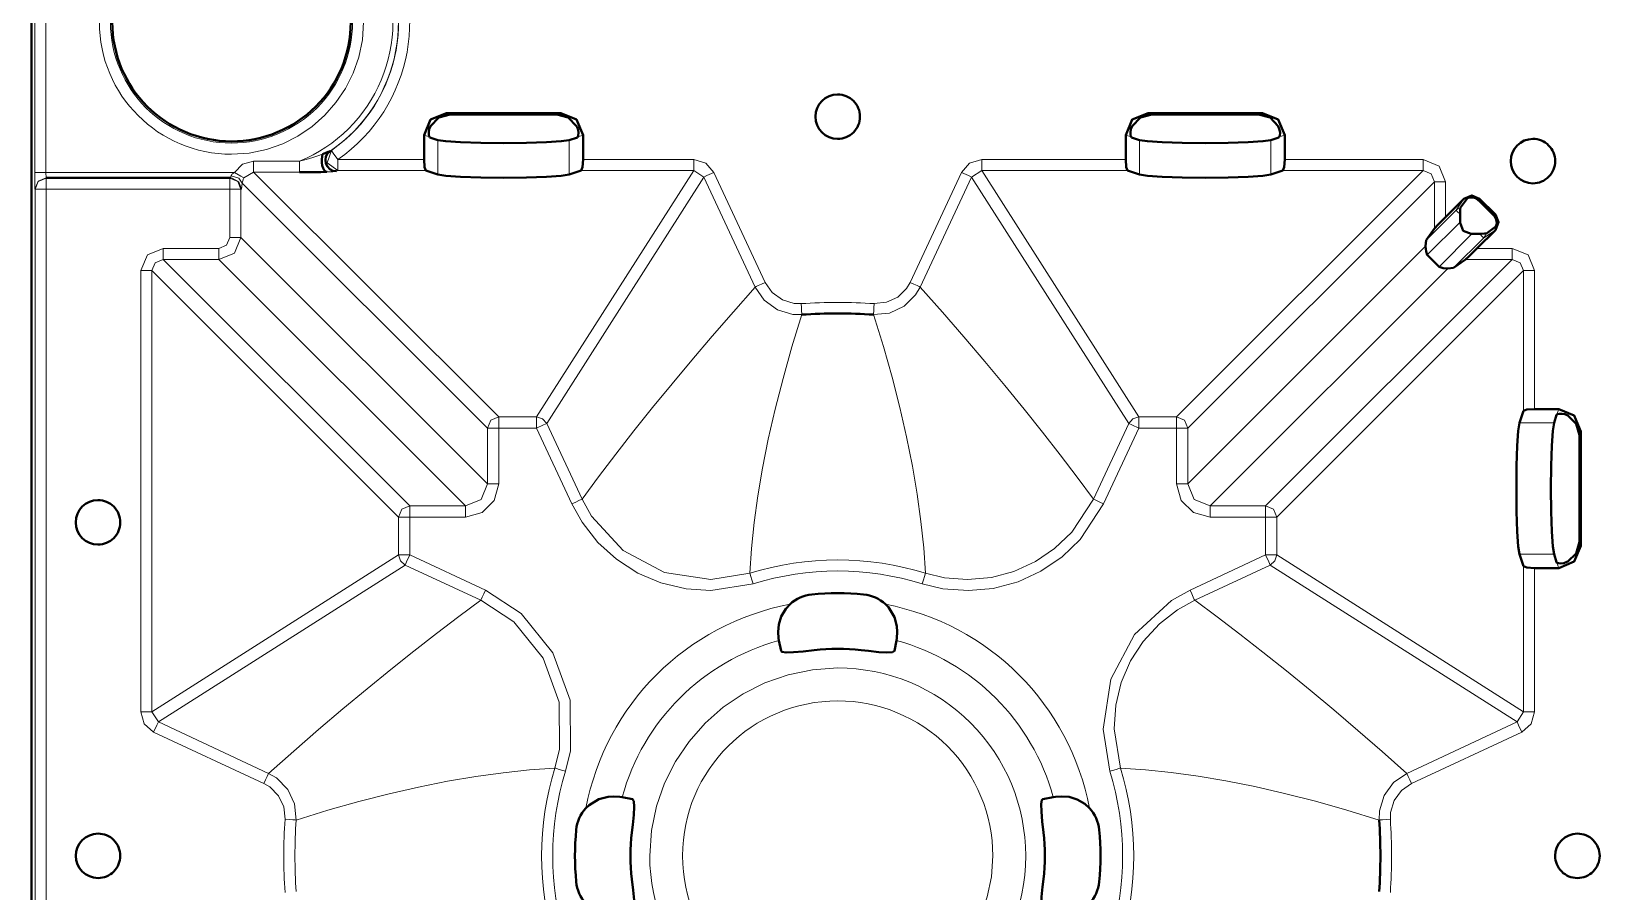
# Model space of a CAD drawing. Header units: millimetres. Extents: x 0 to 2941, y -405 to 1422.
# Drawn here: x 121.6 to 262.6, y 622.5 to 699.9 of the extents above; entities that cross this region are included whole.
import ezdxf

# ---------------------------------------------------------------- set-up
doc = ezdxf.new("R2010")
doc.units = ezdxf.units.MM
doc.layers.add('FINE', color=9, linetype='Continuous')
doc.layers.add('OUTLINE', color=7, linetype='Continuous')

msp = doc.modelspace()

# ---------------------------------------------------------------- linework, layer by layer
at = {"layer": 'FINE', "lineweight": 9}
for p, q in [((121.89, 714.2), (121.89, 687.18)), ((122.89, 687.18), (122.89, 714.2)), ((158.89, 692.49), (159.24, 692.38)), ((168.81, 692.38), (169.17, 692.49)), ((222.32, 692.38), (221.97, 692.49)), ((232.25, 692.49), (231.89, 692.38)), ((157.36, 690.36), (156.88, 690.51)), ((158.12, 686.99), (158.12, 690.09)), ((169.93, 690.09), (169.93, 686.99)), ((171.18, 690.51), (170.69, 690.36)), ((219.96, 690.51), (220.44, 690.36)), ((221.2, 690.09), (221.2, 686.99)), ((233.02, 686.99), (233.02, 690.09)), ((233.77, 690.36), (234.26, 690.51)), ((149.12, 688.34), (156.88, 688.34)), ((207.01, 688.34), (219.96, 688.34)), ((234.26, 688.34), (246.71, 688.34)), ((122.89, 687.18), (122.9, 686.68)), ((139.83, 687.18), (122.89, 687.18)), ((139.48, 686.68), (139.55, 686.86)), ((139.48, 686.68), (139.64, 686.67)), ((141.56, 687.19), (140.69, 686.69)), ((141.56, 687.19), (163.59, 665.17)), ((145.69, 687.19), (141.56, 687.19)), ((182.03, 686.76), (167.91, 664.59)), ((181.13, 687.34), (171.01, 687.34)), ((182.03, 686.76), (181.13, 687.34)), ((186.65, 676.86), (182.03, 686.76)), ((182.94, 687.18), (187.55, 677.28)), ((200.58, 677.28), (205.2, 687.18)), ((220.23, 664.59), (206.1, 686.76)), ((207.01, 687.34), (221.13, 665.17)), ((220.12, 687.34), (207.01, 687.34)), ((224.54, 665.17), (246.71, 687.34)), ((246.71, 687.34), (234.09, 687.34)), ((121.91, 685.66), (121.9, 685.68)), ((121.91, 135.69), (121.91, 685.66)), ((122.91, 685.66), (122.91, 135.69)), ((140.54, 686.21), (140.48, 685.68)), ((162.59, 664.17), (140.54, 686.21)), ((248.71, 686.34), (248.71, 683.16)), ((250.36, 684.81), (249.66, 683.77)), ((251.67, 684.66), (251.77, 684.81)), ((247.06, 679.75), (250.02, 682.71)), ((253.19, 683.4), (253.04, 683.3)), ((251.08, 681.64), (248.13, 678.68)), ((249.44, 678.58), (252.15, 681.29)), ((252.15, 681.29), (253.19, 681.98)), ((133.42, 680.34), (138.42, 680.34)), ((225.54, 659.16), (246.92, 680.54)), ((251.54, 680.34), (254.71, 680.34)), ((131.42, 638.63), (131.42, 678.34)), ((154.59, 656.17), (132.42, 678.34)), ((132.42, 678.34), (132.42, 638.63)), ((133.42, 679.34), (155.59, 657.17)), ((138.42, 679.34), (133.42, 679.34)), ((160.6, 657.17), (138.42, 679.34)), ((248.91, 678.54), (227.54, 657.17)), ((255.71, 678.34), (233.54, 656.17)), ((255.71, 665.72), (255.71, 678.34)), ((256.71, 678.34), (256.71, 665.88)), ((258.73, 665.4), (258.89, 665.88)), ((167, 664.17), (163.59, 664.17)), ((170.17, 657.36), (167, 664.17)), ((167.91, 664.59), (171.08, 657.78)), ((217.06, 657.78), (220.23, 664.59)), ((221.13, 665.17), (224.54, 665.17)), ((225.54, 664.17), (225.54, 659.16)), ((255.36, 664.64), (258.47, 664.64)), ((260.87, 663.87), (260.76, 663.52)), ((155.59, 657.17), (160.6, 657.17)), ((227.54, 657.17), (232.54, 657.17)), ((154.59, 652.76), (154.59, 656.17)), ((160.6, 656.17), (155.59, 656.17)), ((155.59, 656.17), (155.59, 652.76)), ((233.54, 656.17), (233.54, 652.76)), ((258.47, 652.82), (255.36, 652.82)), ((260.76, 653.94), (260.87, 653.59)), ((132.42, 638.63), (154.59, 652.76)), ((155.17, 651.85), (133, 637.73)), ((161.97, 648.68), (155.17, 651.85)), ((155.59, 652.76), (162.39, 649.58)), ((225.74, 649.58), (232.54, 652.76)), ((232.96, 651.85), (226.16, 648.68)), ((255.14, 637.73), (232.96, 651.85)), ((233.54, 652.76), (255.71, 638.63)), ((255.71, 638.63), (255.71, 651.75)), ((258.89, 651.58), (258.73, 652.06)), ((132.42, 638.63), (133, 637.73)), ((133, 637.73), (142.9, 633.11)), ((255.14, 637.73), (255.71, 638.63)), ((255.56, 636.82), (245.65, 632.2))]:
    msp.add_line(p, q, dxfattribs=at)
for points in [[(151.44, 700.69, 0.414216), (139.57, 712.57, 0.414214), (127.69, 700.69, 0.414209), (139.57, 688.81), (141.17, 688.92), (142.71, 689.24), (144.17, 689.75), (145.54, 690.44), (146.81, 691.3), (147.95, 692.31), (148.96, 693.45), (149.81, 694.71), (150.51, 696.09), (151.02, 697.55), (151.34, 699.09)], [(128.69, 700.69, 0.41421), (139.57, 689.81, 0.414214), (150.45, 700.69, 0.414218), (139.57, 711.57), (138.1, 711.47), (136.69, 711.18), (135.35, 710.71), (134.09, 710.08), (132.94, 709.29), (131.89, 708.37), (130.97, 707.32), (130.18, 706.16), (129.55, 704.91), (129.08, 703.57), (128.79, 702.16)], [(177.17, 625.69, 0.414214), (194.07, 608.79, 0.414213), (210.97, 625.69, 0.414214), (194.07, 642.59), (191.79, 642.43), (189.6, 641.98), (187.52, 641.25), (185.57, 640.27), (183.77, 639.05), (182.14, 637.62), (180.71, 635.99), (179.49, 634.19), (178.5, 632.24), (177.78, 630.16), (177.32, 627.97)], [(208.01, 625.69, 0.414215), (194.07, 639.63, 0.414212), (180.12, 625.69, 0.414211), (194.07, 611.75), (195.95, 611.87), (197.76, 612.25), (199.47, 612.85), (201.08, 613.66), (202.57, 614.67), (203.91, 615.85), (205.09, 617.19), (206.1, 618.68), (206.91, 620.28), (207.51, 622), (207.88, 623.81)]]:
    msp.add_lwpolyline(points, format="xyb", close=True, dxfattribs=at)
for points in [[(145.69, 688.19, 0.414217), (153.07, 705.81, 0.200812), (145.69, 713.19)], [(148.44, 689.1, 0.414205), (152.15, 708.56, 0.094587), (148.44, 712.28), (148.55, 712.22), (148.55, 712.22)], [(148.55, 689.16, 0.414208), (152.1, 708.67, 0.090193), (148.55, 712.22)], [(149.12, 688.34, 0.41421), (152.92, 709.24, 0.09021), (149.12, 713.05)], [(197.36, 675.37, 0.03306), (190.78, 675.37)], [(201.97, 651.11, 0.151876), (186.16, 651.11)], [(201.67, 650.16, 0.151863), (186.46, 650.16)], [(218.53, 618.08, 0.15187), (218.53, 633.3), (217.92, 637.08), (218.61, 641.58), (220.75, 645.59), (224.09, 648.67), (225.74, 649.58)], [(189.78, 648.32, 0.308303), (171.43, 629.98)], [(216.7, 629.98, 0.308308), (198.36, 648.32)], [(188.78, 645.06, 0.265411), (174.7, 630.98)], [(213.44, 630.98, 0.265415), (199.36, 645.06)], [(168.65, 633.59, 0.151875), (168.65, 617.79)], [(169.6, 633.3, 0.151872), (169.6, 618.08)], [(219.49, 617.79, 0.151871), (219.49, 633.59)], [(144.38, 628.98, 0.033064), (144.38, 622.4)], [(145.38, 628.91, 0.033086), (145.38, 622.47)], [(243.75, 622.4, 0.033069), (243.75, 628.98)]]:
    msp.add_lwpolyline(points, format="xyb", dxfattribs=at)
for points in [[(139.83, 687.18), (140.56, 687.92), (141.56, 688.19), (145.69, 688.19)], [(141.56, 687.19), (141.56, 687.5), (141.56, 688.19)], [(145.69, 688.19), (146.28, 688.35), (146.87, 688.53), (147.32, 688.68), (147.76, 688.83)], [(145.69, 687.19), (145.69, 687.5), (145.69, 688.19)], [(149.12, 687.34), (148.17, 688.04), (148.55, 689.16)], [(148.44, 689.1), (148.55, 689.16), (148.55, 689.16)], [(149.12, 688.34), (148.72, 688.91), (148.55, 689.16)], [(149.12, 688.34), (149.12, 687.65), (149.12, 687.34)], [(171.18, 688.34), (181.13, 688.34), (182.2, 688.02), (182.94, 687.18)], [(181.13, 688.34), (181.13, 687.65), (181.13, 687.34)], [(205.2, 687.18), (205.93, 688.02), (207.01, 688.34)], [(207.01, 688.34), (207.01, 687.65), (207.01, 687.34)], [(246.71, 688.34), (246.71, 687.65), (246.71, 687.34)], [(246.71, 688.34), (248.13, 687.75), (248.71, 686.34)], [(122.89, 687.18), (122.18, 687.18), (121.89, 687.18)], [(121.9, 685.68), (121.89, 686.13), (121.89, 687.18)], [(122.9, 686.68), (122.19, 686.39), (121.9, 685.68)], [(121.91, 685.66), (122.2, 686.37), (122.91, 686.66)], [(122.9, 686.68), (122.91, 686.66), (139.42, 686.66), (139.48, 686.68)], [(122.91, 686.66), (122.91, 686.36), (122.91, 685.66)], [(139.42, 686.66), (139.42, 686.36), (139.42, 685.66)], [(139.42, 686.66), (140.13, 686.37), (140.42, 685.66)], [(139.55, 686.86), (139.55, 686.89), (139.56, 686.92), (139.61, 687.01), (139.66, 687.06), (139.83, 687.18)], [(139.55, 686.86), (140.24, 686.66), (140.54, 686.21)], [(139.64, 686.67), (140.24, 686.33), (140.48, 685.68)], [(140.69, 686.69), (140.42, 686.85), (139.83, 687.18)], [(140.69, 686.69), (140.63, 686.56), (140.61, 686.5), (140.56, 686.34), (140.56, 686.3), (140.54, 686.21)], [(149, 687.28), (148.89, 687.26), (148.68, 687.24), (148.14, 687.22)], [(157.04, 687.34), (149.12, 687.34), (149, 687.28)], [(163.59, 665.17), (167, 665.17), (181.13, 687.34)], [(182.94, 687.18), (182.31, 686.89), (182.03, 686.76)], [(207.01, 687.34), (206.1, 686.76), (201.48, 676.86)], [(205.2, 687.18), (205.82, 686.89), (206.1, 686.76)], [(247.71, 686.34), (247.42, 687.05), (246.71, 687.34)], [(121.91, 685.66), (122.2, 685.66), (122.91, 685.66)], [(139.42, 681.33), (139.42, 685.66), (122.91, 685.66)], [(139.42, 685.66), (140.11, 685.66), (140.42, 685.66)], [(140.48, 685.68), (140.42, 685.66), (140.42, 681.33), (162.59, 659.16), (162.59, 664.17), (162.89, 664.87), (163.59, 665.17)], [(247.71, 682.14), (247.71, 686.34), (225.54, 664.17)], [(247.71, 686.34), (248.02, 686.34), (248.71, 686.34)], [(249.66, 683.77), (249.85, 683.92), (250.07, 684.01)], [(250.02, 683.41), (249.76, 683.67), (249.66, 683.77), (246.96, 681.07)], [(140.42, 681.33), (139.83, 679.92), (138.42, 679.34)], [(138.42, 680.34), (139.13, 680.63), (139.42, 681.33)], [(139.42, 681.33), (140.11, 681.33), (140.42, 681.33)], [(252.15, 681.29), (252.05, 681.39), (251.79, 681.65)], [(252.15, 681.29), (252.29, 681.48), (252.39, 681.69)], [(131.42, 678.34), (132.01, 679.75), (133.42, 680.34)], [(133.42, 680.34), (133.42, 679.65), (133.42, 679.34)], [(138.42, 680.34), (138.42, 679.65), (138.42, 679.34)], [(254.71, 680.34), (254.71, 679.65), (254.71, 679.34)], [(254.71, 680.34), (256.13, 679.75), (256.71, 678.34)], [(131.42, 678.34), (132.11, 678.34), (132.42, 678.34)], [(133.42, 679.34), (132.71, 679.05), (132.42, 678.34)], [(232.54, 657.17), (254.71, 679.34), (250.52, 679.34)], [(255.71, 678.34), (255.42, 679.05), (254.71, 679.34)], [(256.71, 678.34), (256.02, 678.34), (255.71, 678.34)], [(171.08, 657.78), (172.57, 659.8), (174.12, 661.84), (175.74, 663.92), (177.43, 666.02), (179.17, 668.16), (180.95, 670.29), (182.79, 672.45), (184.69, 674.64), (186.65, 676.86)], [(187.55, 677.28), (187.22, 677.12), (186.93, 676.99), (186.73, 676.9), (186.65, 676.86)], [(190.84, 674.38), (190.03, 674.4), (188.64, 674.81), (187.47, 675.67), (186.65, 676.86)], [(187.55, 677.28), (188.19, 676.36), (189.09, 675.71), (190.15, 675.39), (190.78, 675.37)], [(201.48, 676.86), (201.07, 676.16), (200.04, 675.14), (198.73, 674.52), (197.29, 674.38)], [(197.36, 675.37), (198.46, 675.49), (199.47, 675.96), (200.26, 676.74), (200.58, 677.28)], [(200.58, 677.28), (200.91, 677.12), (201.2, 676.99), (201.4, 676.9), (201.48, 676.86)], [(201.48, 676.86), (203.48, 674.6), (205.41, 672.37), (207.28, 670.17), (209.09, 668.01), (210.83, 665.87), (212.48, 663.8), (214.06, 661.77), (215.59, 659.76), (217.06, 657.78)], [(190.78, 675.37), (190.8, 675), (190.82, 674.69), (190.84, 674.47), (190.84, 674.38)], [(197.36, 675.37), (197.33, 675), (197.31, 674.69), (197.3, 674.47), (197.29, 674.38)], [(190.84, 674.38), (189.95, 671.47), (189.15, 668.64), (188.44, 665.87), (187.83, 663.18), (187.32, 660.57), (186.9, 658.08), (186.57, 655.67), (186.33, 653.35), (186.16, 651.11)], [(201.97, 651.11), (201.8, 653.39), (201.55, 655.76), (201.21, 658.22), (200.78, 660.75), (200.26, 663.37), (199.65, 666.02), (198.96, 668.74), (198.17, 671.52), (197.29, 674.38)], [(163.59, 664.17), (163.59, 659.16), (163.19, 657.66), (162.09, 656.57), (160.6, 656.17)], [(163.59, 664.17), (162.9, 664.17), (162.59, 664.17)], [(163.59, 664.17), (163.59, 664.85), (163.59, 665.17)], [(167, 664.17), (167, 664.85), (167, 665.17)], [(167, 665.17), (167.54, 665.01), (167.91, 664.59)], [(167, 664.17), (167.62, 664.46), (167.91, 664.59)], [(224.54, 659.16), (224.54, 664.17), (221.13, 664.17), (217.96, 657.36)], [(220.23, 664.59), (220.6, 665.01), (221.13, 665.17)], [(221.13, 664.17), (220.51, 664.46), (220.23, 664.59)], [(221.13, 664.17), (221.13, 664.85), (221.13, 665.17)], [(225.54, 664.17), (225.23, 664.17), (224.54, 664.17), (224.54, 664.85), (224.54, 665.17)], [(224.54, 665.17), (225.25, 664.87), (225.54, 664.17)], [(160.6, 657.17), (162.01, 657.75), (162.59, 659.16)], [(163.59, 659.16), (162.9, 659.16), (162.59, 659.16)], [(227.54, 656.17), (226.04, 656.57), (224.94, 657.66), (224.54, 659.16)], [(225.54, 659.16), (225.23, 659.16), (224.54, 659.16)], [(225.54, 659.16), (226.12, 657.75), (227.54, 657.17)], [(154.59, 656.17), (154.89, 656.87), (155.59, 657.17)], [(155.59, 656.17), (155.59, 656.85), (155.59, 657.17)], [(160.6, 656.17), (160.6, 656.85), (160.6, 657.17)], [(170.17, 657.36), (170.51, 657.52), (170.8, 657.65), (170.99, 657.75), (171.08, 657.78)], [(186.46, 650.16), (182.67, 649.55), (180.43, 649.7), (178.18, 650.24), (176.11, 651.12), (174.17, 652.37), (172.51, 653.89), (171.09, 655.71), (170.17, 657.36)], [(171.08, 657.78), (171.92, 656.26), (174.78, 653.16), (178.49, 651.18), (182.65, 650.55), (186.16, 651.11)], [(217.96, 657.36), (215.86, 654.15), (214.24, 652.59), (212.33, 651.29), (210.29, 650.35), (208.05, 649.75), (205.82, 649.55), (203.51, 649.72), (201.67, 650.16)], [(201.97, 651.11), (203.67, 650.71), (205.75, 650.54), (207.88, 650.74), (209.89, 651.27), (211.84, 652.16), (213.57, 653.33), (215.11, 654.81), (217.06, 657.78)], [(217.96, 657.36), (217.63, 657.52), (217.34, 657.65), (217.14, 657.75), (217.06, 657.78)], [(227.54, 657.17), (227.54, 656.85), (227.54, 656.17)], [(232.54, 657.17), (232.54, 656.85), (232.54, 656.17)], [(232.54, 657.17), (233.25, 656.87), (233.54, 656.17)], [(155.59, 656.17), (154.9, 656.17), (154.59, 656.17)], [(232.54, 652.76), (232.54, 656.17), (227.54, 656.17)], [(233.54, 656.17), (233.23, 656.17), (232.54, 656.17)], [(155.59, 652.76), (154.9, 652.76), (154.59, 652.76)], [(155.17, 651.85), (154.75, 652.22), (154.59, 652.76)], [(155.59, 652.76), (155.3, 652.13), (155.17, 651.85)], [(233.54, 652.76), (233.23, 652.76), (232.54, 652.76)], [(232.96, 651.85), (232.83, 652.13), (232.54, 652.76)], [(233.54, 652.76), (233.38, 652.22), (232.96, 651.85)], [(256.71, 651.58), (256.71, 638.63), (256.4, 637.56), (255.56, 636.82)], [(186.46, 650.16), (186.35, 650.51), (186.26, 650.81), (186.19, 651.02), (186.16, 651.11)], [(201.67, 650.16), (201.78, 650.51), (201.88, 650.81), (201.94, 651.02), (201.97, 651.11)], [(142.9, 633.11), (145.16, 635.1), (147.39, 637.04), (149.58, 638.91), (151.75, 640.71), (153.89, 642.45), (155.95, 644.1), (157.99, 645.69), (160, 647.21), (161.97, 648.68)], [(162.39, 649.58), (162.24, 649.25), (162.1, 648.96), (162.01, 648.76), (161.97, 648.68)], [(168.65, 633.59), (169.05, 635.29), (169.02, 639.5), (167.6, 643.47), (164.95, 646.74), (161.97, 648.68)], [(162.39, 649.58), (165.61, 647.49), (168.47, 643.96), (170, 639.68), (170.03, 635.13), (169.6, 633.3)], [(226.16, 648.68), (224.63, 647.83), (222.99, 646.56), (221.54, 644.98), (220.4, 643.23), (219.56, 641.27), (219.07, 639.24), (218.92, 637.1), (219.49, 633.59)], [(226.16, 648.68), (226.12, 648.76), (226.03, 648.96), (225.89, 649.25), (225.74, 649.58)], [(226.16, 648.68), (228.17, 647.19), (230.22, 645.63), (232.29, 644.01), (234.4, 642.33), (236.54, 640.58), (238.67, 638.81), (240.82, 636.97), (243.01, 635.07), (245.23, 633.11), (255.14, 637.73)], [(131.42, 638.63), (132.11, 638.63), (132.42, 638.63)], [(132.57, 636.82), (131.73, 637.56), (131.42, 638.63)], [(132.57, 636.82), (132.86, 637.44), (133, 637.73)], [(255.56, 636.82), (255.27, 637.44), (255.14, 637.73)], [(256.71, 638.63), (256.02, 638.63), (255.71, 638.63)], [(144.38, 628.98), (144.27, 630.09), (143.8, 631.09), (143.02, 631.89), (142.48, 632.2), (132.57, 636.82)], [(142.48, 632.2), (142.63, 632.54), (142.77, 632.83), (142.86, 633.03), (142.9, 633.11)], [(142.9, 633.11), (143.6, 632.7), (144.62, 631.67), (145.23, 630.36), (145.38, 628.91)], [(168.65, 633.59), (166.37, 633.43), (164, 633.17), (161.54, 632.83), (159, 632.4), (156.38, 631.88), (153.74, 631.28), (151.02, 630.58), (148.23, 629.79), (145.38, 628.91)], [(169.6, 633.3), (169.25, 633.41), (168.94, 633.5), (168.73, 633.57), (168.65, 633.59)], [(219.49, 633.59), (219.4, 633.57), (219.19, 633.5), (218.89, 633.41), (218.53, 633.3)], [(242.75, 628.91), (239.85, 629.81), (237.01, 630.61), (234.25, 631.31), (231.56, 631.92), (228.95, 632.44), (226.46, 632.86), (224.05, 633.19), (221.73, 633.43), (219.49, 633.59)], [(242.75, 628.91), (242.78, 629.73), (243.19, 631.11), (244.04, 632.28), (245.23, 633.11)], [(245.65, 632.2), (245.5, 632.54), (245.36, 632.83), (245.27, 633.03), (245.23, 633.11)], [(245.65, 632.2), (244.74, 631.57), (244.09, 630.67), (243.77, 629.6), (243.75, 628.98)], [(144.38, 628.98), (144.75, 628.96), (145.07, 628.94), (145.29, 628.92), (145.38, 628.91)], [(243.75, 628.98), (243.38, 628.96), (243.06, 628.94), (242.84, 628.92), (242.75, 628.91)]]:
    msp.add_lwpolyline(points, dxfattribs=at)
at = {"layer": 'OUTLINE', "lineweight": 40}
for p, q in [((169.17, 692.49), (158.89, 692.49)), ((221.97, 692.49), (232.25, 692.49)), ((231.89, 692.38), (222.32, 692.38)), ((156.88, 690.51), (156.88, 688.34)), ((157.36, 690.36), (157.39, 690.32)), ((157.39, 690.32), (158.12, 690.09)), ((169.93, 690.09), (170.66, 690.32)), ((170.66, 690.32), (170.69, 690.36)), ((171.18, 688.34), (171.18, 690.51)), ((219.96, 688.34), (219.96, 690.51)), ((220.44, 690.36), (220.48, 690.32)), ((220.48, 690.32), (221.2, 690.09)), ((233.02, 690.09), (233.74, 690.32)), ((233.74, 690.32), (233.77, 690.36)), ((234.26, 690.51), (234.26, 688.34)), ((122.9, 686.68), (139.48, 686.68)), ((220.12, 687.34), (221.2, 686.99)), ((233.02, 686.99), (234.09, 687.34)), ((248.71, 683.16), (250.36, 684.81)), ((250.7, 684.86), (250.07, 684.01)), ((251.7, 684.64), (251.67, 684.66)), ((251.7, 684.64), (253.02, 683.32)), ((251.77, 684.81), (253.19, 683.4)), ((250.02, 682.71), (250.02, 682.64)), ((253.04, 683.3), (253.02, 683.32)), ((246.96, 681.07), (246.92, 680.54)), ((246.96, 681.07), (247.71, 682.14)), ((251.01, 681.64), (251.08, 681.64)), ((251.08, 681.64), (251.79, 681.65)), ((253.19, 681.98), (251.54, 680.34)), ((252.39, 681.69), (253.24, 682.32)), ((248.91, 678.54), (249.44, 678.58)), ((250.52, 679.34), (249.44, 678.58)), ((255.71, 665.72), (255.36, 664.64)), ((258.89, 665.88), (256.71, 665.88)), ((258.73, 665.4), (258.7, 665.36)), ((260.76, 653.94), (260.76, 663.52)), ((260.87, 653.59), (260.87, 663.87)), ((256.71, 651.58), (258.89, 651.58)), ((258.7, 652.1), (258.73, 652.06)), ((188.78, 645.06), (188.97, 644.13)), ((174.7, 630.98), (175.63, 630.79)), ((213.44, 630.98), (212.51, 630.79))]:
    msp.add_line(p, q, dxfattribs=at)
for points in [[(121.58, 1265.69), (121.58, 135.69, 0.414211), (131.57, 125.7)], [(197.29, 674.38, 0.033096), (190.84, 674.38)], [(191.73, 649.2, 0.163021), (189.78, 648.32)], [(198.36, 648.32, 0.162953), (196.4, 649.2, 0.049552), (191.73, 649.2)], [(199.36, 645.06), (199.17, 644.13), (198.98, 644.01), (198.49, 643.98), (197.76, 644.02), (196.85, 644.12), (196.17, 644.19, 0.056637), (191.96, 644.19), (190.97, 644.08), (190.08, 644), (189.42, 643.98), (189.04, 644.05), (188.97, 644.13)], [(171.43, 629.98, 0.162993), (170.56, 628.02)], [(217.58, 628.02, 0.163008), (216.7, 629.98)], [(242.75, 622.47, 0.033086), (242.75, 628.91)], [(170.56, 628.02, 0.049482), (170.56, 623.36)], [(175.56, 627.79, 0.056663), (175.56, 623.59), (175.67, 622.59), (175.76, 621.71), (175.78, 621.04), (175.71, 620.67), (175.63, 620.59)], [(212.57, 623.59, 0.056648), (212.57, 627.79)], [(217.58, 623.36, 0.049523), (217.58, 628.02)], [(170.56, 623.36, 0.163004), (171.43, 621.4)], [(216.7, 621.4, 0.162999), (217.58, 623.36)]]:
    msp.add_lwpolyline(points, format="xyb", dxfattribs=at)
for points in [[(128.85, 700.69, 0.41421), (139.57, 689.97, 0.414214), (150.29, 700.69, 0.414214), (139.57, 711.41), (138.12, 711.31), (136.73, 711.03), (135.41, 710.56), (134.17, 709.94), (133.03, 709.17), (132, 708.26), (131.09, 707.22), (130.32, 706.08), (129.69, 704.85), (129.23, 703.53), (128.94, 702.14)], [(192.07, 692.19, 0.414201), (194.07, 690.19, 0.414226), (196.07, 692.19, 0.414226), (194.07, 694.19, 0.414201)], [(254.57, 688.19, 0.414201), (256.57, 686.19, 0.414226), (258.57, 688.19, 0.414226), (256.57, 690.19, 0.414201)], [(125.57, 655.69, 0.414201), (127.57, 653.69, 0.414226), (129.57, 655.69, 0.414226), (127.57, 657.69, 0.414201)], [(129.57, 625.69, 0.414226), (127.57, 627.69, 0.414201), (125.57, 625.69, 0.414201), (127.57, 623.69, 0.414226)], [(258.57, 625.69, 0.41422), (260.57, 623.69, 0.414226), (262.57, 625.69, 0.414226), (260.57, 627.69, 0.414182)]]:
    msp.add_lwpolyline(points, format="xyb", close=True, dxfattribs=at)
for points in [[(156.88, 690.51), (157.46, 691.92), (158.89, 692.49)], [(168.81, 692.38), (159.24, 692.38), (158.2, 692.1), (157.46, 691.32)], [(170.59, 691.32), (169.85, 692.1), (168.81, 692.38)], [(169.17, 692.49), (170.59, 691.92), (171.18, 690.51)], [(221.97, 692.49), (220.54, 691.92), (219.96, 690.51)], [(222.32, 692.38), (221.28, 692.1), (220.54, 691.32)], [(233.67, 691.32), (232.94, 692.1), (231.89, 692.38)], [(234.26, 690.51), (233.67, 691.92), (232.25, 692.49)], [(157.46, 691.32), (157.35, 691.05), (157.3, 690.79), (157.3, 690.57), (157.33, 690.41), (157.36, 690.36)], [(170.69, 690.36), (170.74, 690.49), (170.76, 690.72), (170.72, 690.99), (170.63, 691.25), (170.59, 691.32)], [(220.54, 691.32), (220.43, 691.05), (220.38, 690.79), (220.38, 690.57), (220.41, 690.41), (220.44, 690.36)], [(233.77, 690.36), (233.82, 690.49), (233.84, 690.72), (233.8, 690.99), (233.71, 691.25), (233.67, 691.32)], [(158.12, 690.09), (158.83, 689.98), (160.17, 689.89), (161.97, 689.83), (164.03, 689.81), (166.08, 689.83), (167.88, 689.89), (169.22, 689.98), (169.93, 690.09)], [(221.2, 690.09), (221.91, 689.98), (223.25, 689.89), (225.05, 689.83), (227.11, 689.81), (229.16, 689.83), (230.96, 689.89), (232.3, 689.98), (233.02, 690.09)], [(147.76, 688.83), (147.71, 688.6), (147.68, 688.34), (147.69, 688.06), (147.73, 687.8), (147.8, 687.57), (147.9, 687.39), (148.01, 687.27), (148.14, 687.22)], [(147.76, 688.83), (148.06, 688.95), (148.27, 689.03), (148.37, 689.07), (148.41, 689.09), (148.44, 689.1)], [(149, 687.28), (148.69, 687.33), (148.41, 687.48), (148.19, 687.7), (148.05, 687.99), (148.01, 688.3), (148.06, 688.61), (148.21, 688.89), (148.44, 689.1)], [(156.88, 688.34), (156.92, 687.65), (157.04, 687.34)], [(171.01, 687.34), (171.13, 687.65), (171.18, 688.34)], [(219.96, 688.34), (220, 687.65), (220.12, 687.34)], [(234.09, 687.34), (234.21, 687.65), (234.26, 688.34)], [(148.14, 687.22), (147.61, 687.21), (147.05, 687.2), (146.37, 687.19), (145.69, 687.19)], [(157.04, 687.34), (158.12, 686.99), (158.83, 686.87), (160.17, 686.78), (161.97, 686.72), (164.03, 686.7), (166.08, 686.72), (167.88, 686.78), (169.22, 686.87), (169.93, 686.99), (171.01, 687.34)], [(221.2, 686.99), (221.91, 686.87), (223.25, 686.78), (225.05, 686.72), (227.11, 686.7), (229.16, 686.72), (230.96, 686.78), (232.3, 686.87), (233.02, 686.99)], [(250.07, 684.01), (250.04, 683.83), (250.02, 683.41), (250.02, 682.71)], [(251.77, 684.81), (251.07, 685.1), (250.36, 684.81)], [(251.67, 684.66), (251.47, 684.82), (251.25, 684.91), (251.05, 684.93), (250.88, 684.92), (250.74, 684.89), (250.7, 684.86)], [(248.71, 683.16), (248.02, 682.47), (247.71, 682.14)], [(250.02, 682.64), (250.31, 681.93), (251.01, 681.64)], [(253.24, 682.32), (253.27, 682.4), (253.31, 682.58), (253.3, 682.79), (253.23, 683.03), (253.1, 683.23), (253.04, 683.3)], [(253.19, 681.98), (253.48, 682.69), (253.19, 683.4)], [(251.79, 681.65), (252.21, 681.67), (252.39, 681.69)], [(246.92, 680.54), (246.96, 680.07), (247.06, 679.75), (248.13, 678.68), (248.49, 678.57), (248.91, 678.54)], [(250.52, 679.34), (250.85, 679.65), (251.54, 680.34)], [(256.71, 665.88), (256.02, 665.83), (255.71, 665.72)], [(258.89, 665.88), (260.29, 665.29), (260.87, 663.87)], [(255.36, 664.64), (255.25, 663.93), (255.16, 662.59), (255.1, 660.78), (255.08, 658.73), (255.1, 656.68), (255.16, 654.87), (255.25, 653.53), (255.36, 652.82), (255.71, 651.75)], [(258.7, 665.36), (258.47, 664.64), (258.36, 663.93), (258.27, 662.59), (258.21, 660.78), (258.19, 658.73), (258.21, 656.68), (258.27, 654.87), (258.36, 653.53), (258.47, 652.82), (258.7, 652.1)], [(259.7, 665.3), (259.43, 665.41), (259.17, 665.46), (258.95, 665.46), (258.79, 665.43), (258.73, 665.4)], [(260.76, 663.52), (260.47, 664.56), (259.7, 665.3)], [(260.87, 653.59), (260.29, 652.17), (258.89, 651.58)], [(259.7, 652.16), (260.47, 652.9), (260.76, 653.94)], [(255.71, 651.75), (256.02, 651.63), (256.71, 651.58)], [(258.73, 652.06), (258.87, 652.02), (259.09, 652), (259.36, 652.03), (259.63, 652.13), (259.7, 652.16)], [(188.72, 645.84), (188.77, 646.49), (188.99, 647.22), (189.4, 647.91), (189.78, 648.32)], [(198.36, 648.32), (198.62, 648.05), (199.17, 647.16), (199.39, 646.34), (199.41, 645.84), (199.38, 645.28), (199.36, 645.06)], [(188.72, 645.84), (188.75, 645.28), (188.78, 645.06)], [(171.43, 629.98), (171.71, 630.25), (172.6, 630.79), (173.42, 631.01), (173.92, 631.03)], [(173.92, 631.03), (174.47, 631), (174.7, 630.98)], [(175.63, 630.79), (175.75, 630.6), (175.78, 630.11), (175.73, 629.38), (175.64, 628.47), (175.56, 627.79)], [(212.57, 627.79), (212.46, 628.79), (212.38, 629.67), (212.36, 630.34), (212.42, 630.72), (212.51, 630.79)], [(214.22, 631.03), (213.66, 631), (213.44, 630.98)], [(214.22, 631.03), (214.87, 630.99), (215.6, 630.77), (216.29, 630.36), (216.7, 629.98)], [(212.51, 620.59), (212.38, 620.78), (212.35, 621.27), (212.4, 622), (212.49, 622.91), (212.57, 623.59)]]:
    msp.add_lwpolyline(points, dxfattribs=at)

doc.saveas('drawing.dxf')
